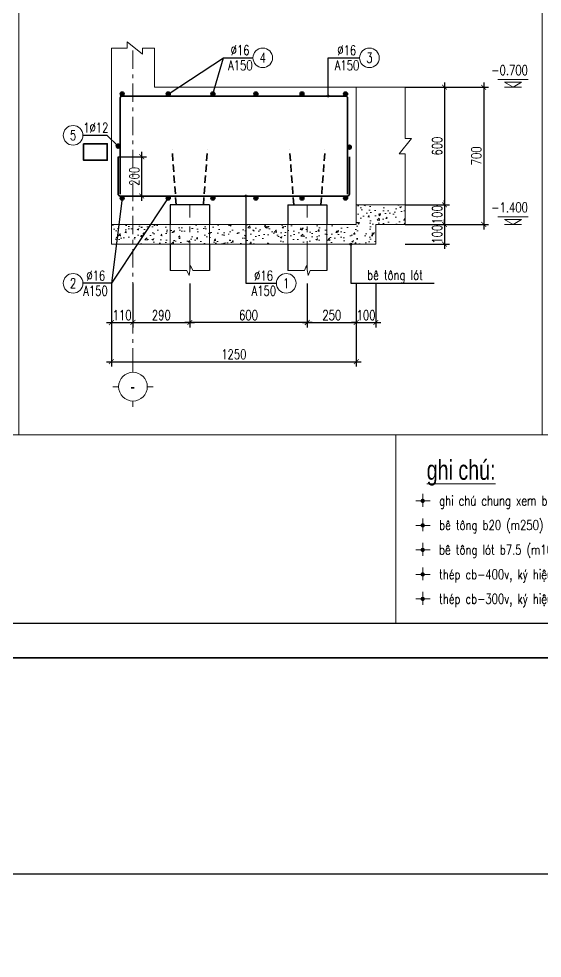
# Model space of a CAD drawing. Extents: x -2098986 to 943, y -1296280 to 73591.
# Drawn here: x -1659811 to -1649126, y -1092187 to -1073019 of the extents above; entities that cross this region are included whole.
import ezdxf
from ezdxf.enums import TextEntityAlignment as Align

# ---------------------------------------------------------------- set-up
doc = ezdxf.new("R2010")
doc.units = 0
doc.header["$LTSCALE"] = 150
doc.header["$PDMODE"] = 35
doc.linetypes.add('_Tim', pattern=[9, 5, -1.5, 1, -1.5])
doc.linetypes.add('HIDDEN', pattern=[0.375, 0.25, -0.125])
doc.layers.get('0').update_dxf_attribs({"lineweight": 18})
doc.layers.get('Defpoints').update_dxf_attribs({"lineweight": 18})
for name, color, linetype, lineweight in [('05.Text', 253, 'Continuous', 18), ('11.Khung bo', 32, 'Continuous', 50), ('12.Khung', 36, 'Continuous', 25), ('KCVN-THAY', 7, 'Continuous', 25), ('LS-DIM', 251, 'Continuous', 13), ('LS-HATCH', 147, 'Continuous', 9), ('LS-TEXT', 60, 'Continuous', 20), ('LS-THAY', 7, 'Continuous', 20), ('LS-THEP', 3, 'Continuous', 35), ('LS-TRUC', 108, '_Tim', 9)]:
    doc.layers.add(name, color=color, linetype=linetype, lineweight=lineweight)
doc.layers.add('DIM', color=1, linetype='Continuous')
doc.layers.add('LS-COC', color=11, linetype='Continuous')
doc.layers.add('Tpl_Bound', color=1, linetype='Continuous', plot=False)
doc.styles.add('chu ghi chu', font='vntimeh.shx', dxfattribs={"width": 0.7})
doc.styles.add('KCVN-LEADER', font='vnromadi.shx', dxfattribs={"width": 0.7, "height": 4})
doc.styles.add('romans.shx', font='romans.shx', dxfattribs={"width": 0.75, "bigfont": 'vns.shx'})
doc.styles.add('vnsimpli', font='vnsimli.shx', dxfattribs={"width": 0.75})
doc.dimstyles.new('D25', dxfattribs={"dimscale": 0, "dimtxt": 200, "dimasz": 100, "dimexe": 100, "dimexo": 0, "dimgap": 50, "dimtad": 1, "dimdec": 0, "dimlfac": 0.25, "dimdsep": 46, "dimtxsty": 'vnsimpli', "dimblk1": 'ARCHTICK', "dimblk2": 'ARCHTICK', "dimsah": 1, "dimcen": 0, "dimdle": 100, "dimclrd": 256, "dimclre": 256, "dimclrt": 60, "dimadec": 0, "dimazin": 0, "dimtfac": 0.004, "dimtdec": 0, "dimtix": 1, "dimtmove": 2, "dimatfit": 3, "dimldrblk": 'ARCHTICK', "dimfxl": 1, "dimtolj": 1, "dimarcsym": 0})
doc.dimstyles.new('LS.GHI CHU', dxfattribs={"dimtxt": 200, "dimasz": 120, "dimexe": 120, "dimexo": 120, "dimgap": 80, "dimtad": 1, "dimdec": 0, "dimzin": 0, "dimdsep": 46, "dimtxsty": 'romans.shx', "dimblk": 'ARCHTICK', "dimcen": 0.09, "dimdle": 120, "dimclrd": 256, "dimclre": 8, "dimclrt": 7, "dimadec": 0, "dimazin": 0, "dimtfac": 1, "dimtdec": 0, "dimtofl": 0, "dimtmove": 0, "dimatfit": 3, "dimldrblk": 'ARCHTICK', "dimfxl": 1, "dimtolj": 1, "dimtzin": 0, "dimarcsym": 0})

# ---------------------------------------------------------------- blocks, each defined once
blk = doc.blocks.new('*U4')
at = {"layer": 'KCVN-THAY', "color": 140}
blk.add_lwpolyline([(214871.76, 86966.68), (215381.8, 86966.68), (215381.8, 86579.68), (214871.76, 86579.68)], close=True, dxfattribs=at)
blk = doc.blocks.new('100')
at = {"layer": '11.Khung bo', "const_width": 26.7}
blk.add_lwpolyline([(1860913, -945240), (1860913, -916940), (1896063, -916940), (1896063, -945240)], close=True, dxfattribs=at)
blk.add_lwpolyline([(1860913, -945240), (1860913, -916940), (1896063, -916940), (1896063, -945240)], close=True, dxfattribs=at)
blk.add_lwpolyline([(1860913, -945240), (1860913, -916940), (1896063, -916940), (1896063, -945240)], close=True, dxfattribs=at)
at = {"layer": '12.Khung'}
blk.add_lwpolyline([(1901579, -945940), (1901579, -916240), (1859580, -916240), (1859580, -945940)], close=True, dxfattribs=at)
blk.add_lwpolyline([(1901579, -945940), (1901579, -916240), (1859580, -916240), (1859580, -945940)], close=True, dxfattribs=at)
blk.add_lwpolyline([(1901579, -945940), (1901579, -916240), (1859580, -916240), (1859580, -945940)], close=True, dxfattribs=at)
blk = doc.blocks.new('n')
at = {"layer": 'LS-TEXT', "linetype": 'Continuous'}
for p, q in [((-27, 0), (-175, 0)), ((-175, 0), (188, 0)), ((0, 0), (0, 178)), ((0, 178), (0, -151))]:
    blk.add_line(p, q, dxfattribs=at)
at = {"layer": 'LS-TEXT', "linetype": 'Continuous', "const_width": 54}
blk.add_lwpolyline([(-27, 0, 1), (27, 0, 1)], format="xyb", close=True, dxfattribs=at)
blk = doc.blocks.new('GHICHUCHUNG1')
at = {"layer": 'LS-THAY'}
blk.add_lwpolyline([(115819, 523844), (132587, 523844), (132587, 519994), (115819, 519994)], close=True, dxfattribs=at)
at = {"layer": 'LS-THAY', "xscale": 0.7999999998137355, "yscale": 0.7999999998137355, "zscale": 0.7999999998137355}
for p in [(116368, 522494), (124816, 522494), (116369, 521994), (124815, 521994), (116368, 521494), (124818, 521494), (116368, 520994), (124819, 520994), (116368, 520494)]:
    blk.add_blockref('n', p, dxfattribs=at)
at = {"layer": 'LS-TEXT', "color": 60, "style": 'KCVN-LEADER', "width": 0.75}
blk.add_text('%%Ughi chó:', height=400, dxfattribs=at).set_placement((116449, 522924))
at = {"layer": 'LS-TEXT', "style": 'vnsimpli', "width": 0.75}
for s, p in [('   ghi chó chung xem b¶n vÏ kc-00', (116368, 522400)), ('   thÐp cb-240t, ký hiÖu %%C<10 cã rS = 210 mpA', (124816, 522399)), ('   bª t«ng b20 (m250) cã rB = 11.5 mpA (115 kg/cm2)', (116368, 521900)), ('   thèng kª thÐp x©y dùng cho tæng cÊu kiÖn', (124815, 521899)), ('   bª t«ng lãt b7.5 (m100)', (116366, 521397)), ('   kÕt hîp c¸c b¶n vÏ liªn quan ®Ó thi c«ng', (124816, 521382)), ('   thÐp cb-400v, ký hiÖu 16<=` cã rS = 350 mpA', (116366, 520894)), ('   khi thi c«ng cã g× thay ®æi ph¶i b¸o ngay cho ®¬n', (124815, 520898)), ('   thÐp cb-300v, ký hiÖu 10<=`<16 cã rS = 260 mpA', (116366, 520394)), ('vÞ t\xad vÊn thiÕt kÕ ®Ó phèi hîp cïng gi¶i quyÕt', (125180, 520402))]:
    blk.add_text(s, height=200, dxfattribs=at).set_placement(p)
blk = doc.blocks.new('A$C6AA05690')
at = {"layer": 'LS-COC'}
for p, q in [((26, 403.1), (26, 303.1)), ((26, 403.1), (226, 403.1)), ((226, 403.1), (226, 303.1)), ((26, 203.1), (26, 68.2)), ((226, 203.1), (226, 68.2))]:
    blk.add_line(p, q, dxfattribs=at)
at = {"layer": 'LS-DIM', "ltscale": 0.05}
for p, q in [((26, 303.1), (26, 203.1)), ((226, 303.1), (226, 203.1))]:
    blk.add_line(p, q, dxfattribs=at)
at = {"layer": 'LS-DIM'}
blk.add_lwpolyline([(26, 68.2), (111, 68.2), (122.1, 93.2), (129.9, 43.2), (141, 68.2), (226, 68.2)], dxfattribs=at)
at = {"layer": 'LS-THEP', "linetype": 'HIDDEN'}
for p, q in [((56.7, 403.1), (35.8, 684)), ((195.4, 403.1), (216.3, 684))]:
    blk.add_line(p, q, dxfattribs=at)
at = {"layer": 'LS-TRUC', "ltscale": 0.2}
blk.add_line((126, 68.2), (126, 403.1), dxfattribs=at)
blk = doc.blocks.new('THEP DAM')
at = {"layer": 'LS-THEP'}
for p, q in [((-0.6, 0), (0.6, 0)), ((-0.42, 0.42), (0.42, -0.42)), ((-0.42, -0.42), (0.42, 0.42)), ((0, 0.6), (0, -0.6))]:
    blk.add_line(p, q, dxfattribs=at)
blk.add_circle((0, 0), 0.6, dxfattribs=at)
blk = doc.blocks.new('_ArchTick')
at = {"layer": 'DIM', "color": 0, "const_width": 0.15}
blk.add_lwpolyline([(-0.5, -0.5), (0.5, 0.5)], dxfattribs=at)
blk = doc.blocks.new('*D967')
at = {"layer": 'Defpoints', "color": 0, "transparency": 16777216}
for p in [(-1657782, -1075835), (-1657301, -1075835), (-1657578, -1076635)]:
    blk.add_point(p, dxfattribs=at)
at = {"layer": 'LS-DIM', "lineweight": -2, "transparency": 16777216}
for p, q in [((-1657782, -1075835), (-1657201, -1075835)), ((-1657301, -1076735), (-1657301, -1075735)), ((-1657578, -1076635), (-1657201, -1076635))]:
    blk.add_line(p, q, dxfattribs=at)
at = {"layer": 'LS-DIM', "lineweight": -2, "transparency": 16777216, "xscale": 100, "yscale": 100, "zscale": 100}
for p, rotation in [((-1657301, -1075835), 90), ((-1657301, -1076635), 270)]:
    blk.add_blockref('_ArchTick', p, dxfattribs=dict(at, rotation=rotation))
at = {"layer": 'LS-DIM', "color": 60, "transparency": 16777216, "insert": (-1657451, -1076235), "char_height": 200, "attachment_point": 5, "rotation": 90, "style": 'vnsimpli'}
blk.add_mtext('\\A1;200', dxfattribs=at)
blk = doc.blocks.new('cotthep')
at = {"layer": 'LS-THAY'}
blk.add_circle((-250, 0), 250, dxfattribs=at)
at = {"layer": 'LS-TEXT', "style": 'vnsimpli', "width": 0.75}
for tag, p in [('24`25', (446, 69)), ('10', (-250, -123)), ('A200', (440, -316))]:
    blk.add_attdef(tag, text='', height=250, dxfattribs=at).set_placement(p, align=Align.CENTER)
blk = doc.blocks.new('*D968')
at = {"layer": 'Defpoints', "color": 0, "transparency": 16777216}
for p in [(-1657481, -1078418), (-1656321, -1078418), (-1656321, -1079216)]:
    blk.add_point(p, dxfattribs=at)
at = {"layer": 'LS-DIM', "lineweight": -2, "transparency": 16777216}
for p, q in [((-1657481, -1078418), (-1657481, -1079316)), ((-1656321, -1078418), (-1656321, -1079316)), ((-1657581, -1079216), (-1656221, -1079216))]:
    blk.add_line(p, q, dxfattribs=at)
at = {"layer": 'LS-DIM', "lineweight": -2, "transparency": 16777216, "xscale": 100, "yscale": 100, "zscale": 100, "rotation": 180}
blk.add_blockref('_ArchTick', (-1657481, -1079216), dxfattribs=at)
at = {"layer": 'LS-DIM', "lineweight": -2, "transparency": 16777216, "xscale": 100, "yscale": 100, "zscale": 100}
blk.add_blockref('_ArchTick', (-1656321, -1079216), dxfattribs=at)
at = {"layer": 'LS-DIM', "color": 60, "transparency": 16777216, "insert": (-1656901, -1079066), "char_height": 200, "attachment_point": 5, "style": 'vnsimpli'}
blk.add_mtext('\\A1;290', dxfattribs=at)
blk = doc.blocks.new('*D969')
at = {"layer": 'Defpoints', "color": 0, "transparency": 16777216}
for p in [(-1657921, -1078418), (-1652921, -1078418), (-1652921, -1080016)]:
    blk.add_point(p, dxfattribs=at)
at = {"layer": 'LS-DIM', "lineweight": -2, "transparency": 16777216}
for p, q in [((-1657921, -1078418), (-1657921, -1080116)), ((-1652921, -1078418), (-1652921, -1080116)), ((-1658021, -1080016), (-1652821, -1080016))]:
    blk.add_line(p, q, dxfattribs=at)
at = {"layer": 'LS-DIM', "lineweight": -2, "transparency": 16777216, "xscale": 100, "yscale": 100, "zscale": 100, "rotation": 180}
blk.add_blockref('_ArchTick', (-1657921, -1080016), dxfattribs=at)
at = {"layer": 'LS-DIM', "lineweight": -2, "transparency": 16777216, "xscale": 100, "yscale": 100, "zscale": 100}
blk.add_blockref('_ArchTick', (-1652921, -1080016), dxfattribs=at)
at = {"layer": 'LS-DIM', "color": 60, "transparency": 16777216, "insert": (-1655421, -1079866), "char_height": 200, "attachment_point": 5, "style": 'vnsimpli'}
blk.add_mtext('\\A1;1250', dxfattribs=at)
blk = doc.blocks.new('*D970')
at = {"layer": 'Defpoints', "color": 0, "transparency": 16777216}
for p in [(-1653921, -1078418), (-1652921, -1078418), (-1652921, -1079216)]:
    blk.add_point(p, dxfattribs=at)
at = {"layer": 'LS-DIM', "lineweight": -2, "transparency": 16777216}
for p, q in [((-1653921, -1078418), (-1653921, -1079316)), ((-1652921, -1078418), (-1652921, -1079316)), ((-1654021, -1079216), (-1652821, -1079216))]:
    blk.add_line(p, q, dxfattribs=at)
at = {"layer": 'LS-DIM', "lineweight": -2, "transparency": 16777216, "xscale": 100, "yscale": 100, "zscale": 100, "rotation": 180}
blk.add_blockref('_ArchTick', (-1653921, -1079216), dxfattribs=at)
at = {"layer": 'LS-DIM', "lineweight": -2, "transparency": 16777216, "xscale": 100, "yscale": 100, "zscale": 100}
blk.add_blockref('_ArchTick', (-1652921, -1079216), dxfattribs=at)
at = {"layer": 'LS-DIM', "color": 60, "transparency": 16777216, "insert": (-1653421, -1079066), "char_height": 200, "attachment_point": 5, "style": 'vnsimpli'}
blk.add_mtext('\\A1;250', dxfattribs=at)
blk = doc.blocks.new('*D971')
at = {"layer": 'Defpoints', "color": 0, "transparency": 16777216}
for p in [(-1656321, -1078418), (-1653921, -1078418), (-1656321, -1079216)]:
    blk.add_point(p, dxfattribs=at)
at = {"layer": 'LS-DIM', "lineweight": -2, "transparency": 16777216}
for p, q in [((-1656321, -1078418), (-1656321, -1079316)), ((-1653921, -1078418), (-1653921, -1079316)), ((-1653821, -1079216), (-1656421, -1079216))]:
    blk.add_line(p, q, dxfattribs=at)
at = {"layer": 'LS-DIM', "lineweight": -2, "transparency": 16777216, "xscale": 100, "yscale": 100, "zscale": 100, "rotation": 180}
blk.add_blockref('_ArchTick', (-1656321, -1079216), dxfattribs=at)
at = {"layer": 'LS-DIM', "lineweight": -2, "transparency": 16777216, "xscale": 100, "yscale": 100, "zscale": 100}
blk.add_blockref('_ArchTick', (-1653921, -1079216), dxfattribs=at)
at = {"layer": 'LS-DIM', "color": 60, "transparency": 16777216, "insert": (-1655121, -1079066), "char_height": 200, "attachment_point": 5, "style": 'vnsimpli'}
blk.add_mtext('\\A1;600', dxfattribs=at)
blk = doc.blocks.new('*D972')
at = {"layer": 'Defpoints', "color": 0, "transparency": 16777216}
for p in [(-1652921, -1078418), (-1652521, -1078418), (-1652521, -1079216)]:
    blk.add_point(p, dxfattribs=at)
at = {"layer": 'LS-DIM', "lineweight": -2, "transparency": 16777216}
for p, q in [((-1652921, -1078418), (-1652921, -1079316)), ((-1652521, -1078418), (-1652521, -1079316)), ((-1652921, -1079216), (-1653021, -1079216)), ((-1652921, -1079216), (-1652521, -1079216)), ((-1652521, -1079216), (-1652421, -1079216))]:
    blk.add_line(p, q, dxfattribs=at)
at = {"layer": 'LS-DIM', "lineweight": -2, "transparency": 16777216, "xscale": 100, "yscale": 100, "zscale": 100}
blk.add_blockref('_ArchTick', (-1652921, -1079216), dxfattribs=at)
at = {"layer": 'LS-DIM', "lineweight": -2, "transparency": 16777216, "xscale": 100, "yscale": 100, "zscale": 100, "rotation": 180}
blk.add_blockref('_ArchTick', (-1652521, -1079216), dxfattribs=at)
at = {"layer": 'LS-DIM', "color": 60, "transparency": 16777216, "insert": (-1652721, -1079066), "char_height": 200, "attachment_point": 5, "style": 'vnsimpli'}
blk.add_mtext('\\A1;100', dxfattribs=at)
blk = doc.blocks.new('*D973')
at = {"layer": 'Defpoints', "color": 0, "transparency": 16777216}
for p in [(-1657921, -1078418), (-1657481, -1078418), (-1657481, -1079216)]:
    blk.add_point(p, dxfattribs=at)
at = {"layer": 'LS-DIM', "lineweight": -2, "transparency": 16777216}
for p, q in [((-1657921, -1078418), (-1657921, -1079316)), ((-1657481, -1078418), (-1657481, -1079316)), ((-1658021, -1079216), (-1657381, -1079216))]:
    blk.add_line(p, q, dxfattribs=at)
at = {"layer": 'LS-DIM', "lineweight": -2, "transparency": 16777216, "xscale": 100, "yscale": 100, "zscale": 100, "rotation": 180}
blk.add_blockref('_ArchTick', (-1657921, -1079216), dxfattribs=at)
at = {"layer": 'LS-DIM', "lineweight": -2, "transparency": 16777216, "xscale": 100, "yscale": 100, "zscale": 100}
blk.add_blockref('_ArchTick', (-1657481, -1079216), dxfattribs=at)
at = {"layer": 'LS-DIM', "color": 60, "transparency": 16777216, "insert": (-1657701, -1079066), "char_height": 200, "attachment_point": 5, "style": 'vnsimpli'}
blk.add_mtext('\\A1;110', dxfattribs=at)
blk = doc.blocks.new('*D974')
at = {"layer": 'Defpoints', "color": 0, "transparency": 16777216}
for p in [(-1651921, -1074416), (-1651921, -1076817), (-1651121, -1076817)]:
    blk.add_point(p, dxfattribs=at)
at = {"layer": 'LS-DIM', "lineweight": -2, "transparency": 16777216}
for p, q in [((-1651121, -1074316), (-1651121, -1076917)), ((-1651921, -1074416), (-1651021, -1074416)), ((-1651921, -1076817), (-1651021, -1076817))]:
    blk.add_line(p, q, dxfattribs=at)
at = {"layer": 'LS-DIM', "lineweight": -2, "transparency": 16777216, "xscale": 100, "yscale": 100, "zscale": 100}
for p, rotation in [((-1651121, -1074416), 90), ((-1651121, -1076817), 270)]:
    blk.add_blockref('_ArchTick', p, dxfattribs=dict(at, rotation=rotation))
at = {"layer": 'LS-DIM', "color": 60, "transparency": 16777216, "insert": (-1651271, -1075617), "char_height": 200, "attachment_point": 5, "rotation": 90, "style": 'vnsimpli'}
blk.add_mtext('\\A1;600', dxfattribs=at)
blk = doc.blocks.new('*D975')
at = {"layer": 'Defpoints', "color": 0, "transparency": 16777216}
for p in [(-1651921, -1076817), (-1651921, -1077216), (-1651121, -1077216)]:
    blk.add_point(p, dxfattribs=at)
at = {"layer": 'LS-DIM', "lineweight": -2, "transparency": 16777216}
for p, q in [((-1651921, -1076817), (-1651021, -1076817)), ((-1651121, -1076817), (-1651121, -1076717)), ((-1651121, -1076817), (-1651121, -1077216)), ((-1651921, -1077216), (-1651021, -1077216)), ((-1651121, -1077216), (-1651121, -1077316))]:
    blk.add_line(p, q, dxfattribs=at)
at = {"layer": 'LS-DIM', "lineweight": -2, "transparency": 16777216, "xscale": 100, "yscale": 100, "zscale": 100}
for p, rotation in [((-1651121, -1076817), 270), ((-1651121, -1077216), 90)]:
    blk.add_blockref('_ArchTick', p, dxfattribs=dict(at, rotation=rotation))
at = {"layer": 'LS-DIM', "color": 60, "transparency": 16777216, "insert": (-1651271, -1077017), "char_height": 200, "attachment_point": 5, "rotation": 90, "style": 'vnsimpli'}
blk.add_mtext('\\A1;100', dxfattribs=at)
blk = doc.blocks.new('*D976')
at = {"layer": 'Defpoints', "color": 0, "transparency": 16777216}
for p in [(-1651921, -1077216), (-1651921, -1077616), (-1651121, -1077616)]:
    blk.add_point(p, dxfattribs=at)
at = {"layer": 'LS-DIM', "lineweight": -2, "transparency": 16777216}
for p, q in [((-1651921, -1077216), (-1651021, -1077216)), ((-1651121, -1077216), (-1651121, -1077116)), ((-1651121, -1077216), (-1651121, -1077616)), ((-1651921, -1077616), (-1651021, -1077616)), ((-1651121, -1077616), (-1651121, -1077716))]:
    blk.add_line(p, q, dxfattribs=at)
at = {"layer": 'LS-DIM', "lineweight": -2, "transparency": 16777216, "xscale": 100, "yscale": 100, "zscale": 100}
for p, rotation in [((-1651121, -1077216), 270), ((-1651121, -1077616), 90)]:
    blk.add_blockref('_ArchTick', p, dxfattribs=dict(at, rotation=rotation))
at = {"layer": 'LS-DIM', "color": 60, "transparency": 16777216, "insert": (-1651271, -1077416), "char_height": 200, "attachment_point": 5, "rotation": 90, "style": 'vnsimpli'}
blk.add_mtext('\\A1;100', dxfattribs=at)
blk = doc.blocks.new('*D977')
at = {"layer": 'Defpoints', "color": 0, "transparency": 16777216}
for p in [(-1651921, -1074416), (-1651921, -1077216), (-1650321, -1077216)]:
    blk.add_point(p, dxfattribs=at)
at = {"layer": 'LS-DIM', "lineweight": -2, "transparency": 16777216}
for p, q in [((-1650321, -1074316), (-1650321, -1077316)), ((-1651921, -1074416), (-1650221, -1074416)), ((-1651921, -1077216), (-1650221, -1077216))]:
    blk.add_line(p, q, dxfattribs=at)
at = {"layer": 'LS-DIM', "lineweight": -2, "transparency": 16777216, "xscale": 100, "yscale": 100, "zscale": 100}
for p, rotation in [((-1650321, -1074416), 90), ((-1650321, -1077216), 270)]:
    blk.add_blockref('_ArchTick', p, dxfattribs=dict(at, rotation=rotation))
at = {"layer": 'LS-DIM', "color": 60, "transparency": 16777216, "insert": (-1650471, -1075816), "char_height": 200, "attachment_point": 5, "rotation": 90, "style": 'vnsimpli'}
blk.add_mtext('\\A1;700', dxfattribs=at)
blk = doc.blocks.new('nhieu cot')
at = {"layer": 'LS-DIM', "linetype": 'Continuous'}
for p, q in [((605, 194), (-173, 194)), ((432, 130), (0, 130)), ((0, 130), (216, 0)), ((432, 0), (0, 0)), ((216, 0), (432, 130))]:
    blk.add_line(p, q, dxfattribs=at)
blk.add_solid([(216, 0), (216, 130), (0, 130), (216, 0)], dxfattribs=at)
at = {"color": 31, "linetype": 'Continuous', "style": 'chu ghi chu', "width": 0.7}
for tag, p in [('COT3', (-73, 1058)), ('COT2', (-73, 684)), ('COT1', (-73, 309))]:
    blk.add_attdef(tag, p, '', height=250, dxfattribs=at)
blk = doc.blocks.new('A$C0F04115F')
at = {"layer": 'LS-THAY'}
for p, q in [((-380, 380), (-380, 530)), ((-760, 0), (-910, 0)), ((0, 0), (150, 0)), ((-380, -380), (-380, -530))]:
    blk.add_line(p, q, dxfattribs=at)
blk.add_circle((-380, 0), 380, dxfattribs=at)

msp = doc.modelspace()

# ---------------------------------------------------------------- hatches: boundary and pattern name
at = {"layer": 'LS-HATCH'}
h = msp.add_hatch(dxfattribs=at)
h.set_pattern_fill('AR-CONC', color=256, scale=2, style=0)
h.set_pattern_definition([(50, (-1409250.26, -266766.8), (364.36934, -31.87817), [38.1, -419.1]), (355, (-1409250.26, -266766.8), (-70.48565, 382.11329), [30.48, -335.28]), (100.451, (-1409219.9, -266769.46), (293.885, 350.23338), [32.38, -356.18]), (46.1842, (-1409250.26, -266665.2), (542.15808, -84.08466), [57.15, -628.65]), (96.6356, (-1409205.1, -266672.2), (474.80847, 494.8511), [48.57, -534.27]), (351.184, (-1409250.26, -266665.2), (474.8092, 494.85024), [45.72, -502.92]), (21, (-1409199.46, -266690.6), (303.22976, -204.53104), [38.1, -419.1]), (326, (-1409199.46, -266690.6), (123.60406, 368.37593), [30.48, -335.28]), (71.4514, (-1409174.2, -266707.65), (426.83298, 163.84572), [32.38, -356.18]), (37.5, (-1409250.26, -266766.8), (6.177207, 169.110078), [0, -331.216, 0, -340.36, 0, -336.55]), (7.5, (-1409250.26, -266766.8), (133.639325, 200.36115), [0, -194.056, 0, -323.596, 0, -128.27]), (327.5, (-1409363.54, -266766.8), (271.18119, -11.457488), [0, -127, 0, -396.24, 0, -525.78]), (317.5, (-1409414.34, -266766.8), (296.25836, 50.85298), [0, -165.1, 0, -263.144, 0, -373.38])])
h.paths.add_polyline_path([(-1652521.1, -1077216.5), (-1651921, -1077216.5), (-1651921.1, -1076815.6), (-1652921.1, -1076815.6), (-1652921.1, -1077216.5), (-1657321, -1077216.5), (-1657321, -1077216.5), (-1657921, -1077216.5), (-1657921, -1077216.5), (-1657921, -1077216.5), (-1657921, -1077616.5), (-1652521.1, -1077616.5)])

# ---------------------------------------------------------------- linework, layer by layer
at = {"layer": 'LS-DIM'}
for points in [[(-1657921, -1073617.1), (-1657600.3, -1073617.1), (-1657600.3, -1073491.1), (-1657285, -1073743.4), (-1657285, -1073617.1), (-1657041, -1073617.1)], [(-1651921, -1074416.5), (-1651921.2, -1075459.5), (-1651795, -1075459.5), (-1652047.3, -1075774.8), (-1651921.2, -1075774.8), (-1651921, -1077217.6)]]:
    msp.add_lwpolyline(points, dxfattribs=at)
msp.add_lwpolyline([(-1652521.1, -1077216.5), (-1651921, -1077216.5), (-1651921.1, -1076815.6), (-1652921.1, -1076815.6), (-1652921.1, -1077216.5), (-1657321, -1077216.5), (-1657321, -1077216.5), (-1657921, -1077216.5), (-1657921, -1077216.5), (-1657921, -1077216.5), (-1657921, -1077616.5), (-1652521.1, -1077616.5)], close=True, dxfattribs=at)
at = {"layer": 'LS-THAY'}
for p, q in [((-1657921, -1073617.1), (-1657921, -1074416.5)), ((-1657041, -1073617.1), (-1657041, -1074416.5)), ((-1657921, -1074416.5), (-1657921, -1077216.5)), ((-1651921, -1074416.5), (-1657041, -1074416.5)), ((-1652921.1, -1077216.5), (-1652921.1, -1074416.3)), ((-1635346.5, -1081505.5), (-1670496.5, -1081505.5))]:
    msp.add_line(p, q, dxfattribs=at)
at = {"layer": 'LS-THAY', "color": 140}
for points in [[(-1855203.6, -1051773.5), (-1290965.2, -1051773), (-1290965, -1090473.8), (-1855203.4, -1090474.3)], [(-1855203.6, -1090474.3), (-1290965.2, -1090473.8), (-1290965, -1141478.4), (-1855203.4, -1141478.9)]]:
    msp.add_lwpolyline(points, close=True, dxfattribs=at)
at = {"layer": 'LS-THAY'}
msp.add_lwpolyline([(-1659811.2, -1057055.5), (-1649125.9, -1057055.5), (-1649125.9, -1081505.5), (-1659811.2, -1081505.5)], close=True, dxfattribs=at)
msp.add_lwpolyline([(-1651921.1, -1076815.6), (-1652921.1, -1076815.6), (-1652921.1, -1077216.5), (-1657921, -1077216.5), (-1657921, -1077616.5), (-1652521.1, -1077616.5), (-1652521.1, -1077216.5), (-1651921, -1077216.5)], dxfattribs=at)
at = {"layer": 'LS-THEP'}
for points in [[(-1657741, -1076595.4), (-1657741, -1074634.9, -0.4142136), (-1657701, -1074594.9), (-1653140, -1074594.9, -0.4142136), (-1653100, -1074634.9), (-1653100, -1076595.4)], [(-1657782.1, -1075835.4), (-1657782.1, -1076595.4, 0.4142136), (-1657742.1, -1076635.4), (-1653101.9, -1076635.4, 0.4142136), (-1653061.9, -1076595.4), (-1653061.9, -1075835.4)]]:
    msp.add_lwpolyline(points, format="xyb", dxfattribs=at)
msp.add_lwpolyline([(-1658488.7, -1075569.5), (-1658005.6, -1075569.5), (-1658005.6, -1075905.1), (-1658488.7, -1075905.1)], close=True, dxfattribs=at)
at = {"layer": 'LS-TRUC', "ltscale": 0.5}
msp.add_line((-1657481, -1080116.5), (-1657481, -1073586.6), dxfattribs=at)
at = {"layer": 'Tpl_Bound', "color": 1}
msp.add_lwpolyline([(-1671829.9, -1086055.5), (-1671829.9, -1056355.5), (-1629829.9, -1056355.5), (-1629829.9, -1086055.5)], close=True, dxfattribs=at)

# ---------------------------------------------------------------- block references
at = {"layer": '05.Text', "xscale": 1.000009185772931, "yscale": 1.000009185772931, "zscale": 1.000009185772931}
msp.add_blockref('100', (-3531426.6, -140107), dxfattribs=at)
at = {"layer": 'Defpoints', "xscale": 100, "yscale": 100, "zscale": 100}
msp.add_blockref('*U4', (-23163340.6, -9748442.8), dxfattribs=at)
at = {"layer": 'LS-DIM'}
ref = msp.add_blockref('nhieu cot', (-1649893.8, -1074416.5), dxfattribs=dict(at, xscale=0.7999999998137355, yscale=0.7999999998137355, zscale=0.7999999998137355))
ref.add_attrib('COT1', '-0.700', dxfattribs={"layer": 'LS-TEXT', "linetype": 'Continuous', "height": 200, "style": 'vnsimpli', "width": 0.75}).set_placement((-1649790.6, -1074168.9), align=Align.CENTER)
at = {"layer": 'LS-DIM', "yscale": 4, "zscale": 4}
for p, xscale in [((-1655816.6, -1078428.2), -4), ((-1654425.4, -1078428.2), 4)]:
    msp.add_blockref('A$C6AA05690', p, dxfattribs=dict(at, xscale=xscale))
at = {"layer": 'LS-DIM'}
ref = msp.add_blockref('nhieu cot', (-1649893.8, -1077215.7), dxfattribs=dict(at, xscale=0.7999999998137355, yscale=0.7999999998137355, zscale=0.7999999998137355))
ref.add_attrib('COT1', '-1.400', dxfattribs={"layer": 'LS-TEXT', "linetype": 'Continuous', "height": 200, "style": 'vnsimpli', "width": 0.75}).set_placement((-1649790.6, -1076968.2), align=Align.CENTER)
at = {"layer": 'LS-THAY'}
ref = msp.add_blockref('cotthep', (-1655030.4, -1073815.9), dxfattribs=dict(at, xscale=-0.7999999998137355, yscale=0.7999999998137355, zscale=0.7999999998137355))
ref.add_attrib('10', '4', dxfattribs={"layer": 'LS-TEXT', "height": 200, "style": 'vnsimpli', "width": 0.75}).set_placement((-1654830.4, -1073914.5), align=Align.CENTER)
ref.add_attrib('24`25', '`16', dxfattribs={"layer": 'LS-TEXT', "height": 200, "style": 'vnsimpli', "width": 0.75}).set_placement((-1655293.9, -1073760.5), align=Align.CENTER)
ref.add_attrib('A200', 'A150', dxfattribs={"layer": 'LS-TEXT', "height": 200, "style": 'vnsimpli', "width": 0.75}).set_placement((-1655287.8, -1074068.4), align=Align.CENTER)
ref = msp.add_blockref('cotthep', (-1652852.8, -1073816.5), dxfattribs=dict(at, xscale=-0.7999999998137355, yscale=0.7999999998137355, zscale=0.8))
ref.add_attrib('10', '3', dxfattribs={"layer": 'LS-TEXT', "height": 200, "style": 'vnsimpli', "width": 0.75}).set_placement((-1652652.8, -1073915.1), align=Align.CENTER)
ref.add_attrib('24`25', '`16', dxfattribs={"layer": 'LS-TEXT', "height": 200, "style": 'vnsimpli', "width": 0.75}).set_placement((-1653116.3, -1073761.1), align=Align.CENTER)
ref.add_attrib('A200', 'A150', dxfattribs={"layer": 'LS-TEXT', "height": 200, "style": 'vnsimpli', "width": 0.75}).set_placement((-1653110.1, -1074069), align=Align.CENTER)
ref = msp.add_blockref('cotthep', (-1658502.4, -1075397.7), dxfattribs=dict(at, xscale=0.7999999998137355, yscale=0.7999999998137355, zscale=0.7999999998137355))
ref.add_attrib('10', '5', dxfattribs={"layer": 'LS-TEXT', "height": 200, "style": 'vnsimpli', "width": 0.75}).set_placement((-1658702.4, -1075496.3), align=Align.CENTER)
ref.add_attrib('24`25', '1`12', dxfattribs={"layer": 'LS-TEXT', "height": 200, "style": 'vnsimpli', "width": 0.75}).set_placement((-1658238.9, -1075342.3), align=Align.CENTER)
ref = msp.add_blockref('cotthep', (-1658502.4, -1078416.5), dxfattribs=dict(at, xscale=0.7999999998137355, yscale=0.7999999998137355, zscale=0.7999999998137355))
ref.add_attrib('10', '2', dxfattribs={"layer": 'LS-TEXT', "height": 200, "style": 'vnsimpli', "width": 0.75}).set_placement((-1658702.4, -1078515.1), align=Align.CENTER)
ref.add_attrib('24`25', '`16', dxfattribs={"layer": 'LS-TEXT', "height": 200, "style": 'vnsimpli', "width": 0.75}).set_placement((-1658238.9, -1078361.1), align=Align.CENTER)
ref.add_attrib('A200', 'A150', dxfattribs={"layer": 'LS-TEXT', "height": 200, "style": 'vnsimpli', "width": 0.75}).set_placement((-1658245, -1078669), align=Align.CENTER)
ref = msp.add_blockref('cotthep', (-1654551.5, -1078416.5), dxfattribs=dict(at, xscale=-0.7999999998137355, yscale=0.7999999998137355, zscale=0.8))
ref.add_attrib('10', '1', dxfattribs={"layer": 'LS-TEXT', "height": 200, "style": 'vnsimpli', "width": 0.75}).set_placement((-1654351.5, -1078515.1), align=Align.CENTER)
ref.add_attrib('24`25', '`16', dxfattribs={"layer": 'LS-TEXT', "height": 200, "style": 'vnsimpli', "width": 0.75}).set_placement((-1654815, -1078361.1), align=Align.CENTER)
ref.add_attrib('A200', 'A150', dxfattribs={"layer": 'LS-TEXT', "height": 200, "style": 'vnsimpli', "width": 0.75}).set_placement((-1654808.8, -1078669), align=Align.CENTER)
at = {"layer": 'LS-THAY', "xscale": 0.7730448000365868, "yscale": 0.7730448000365868, "zscale": 0.7730448000365868}
msp.add_blockref('A$C0F04115F', (-1657187.1, -1080526.3), dxfattribs=at)
at = {"layer": 'LS-THAY'}
msp.add_blockref('GHICHUCHUNG1', (-1767933.6, -1605349.7), dxfattribs=at)
at = {"layer": 'LS-THEP', "xscale": 66.66666666674428, "yscale": 66.66666666674428, "zscale": 66.66666666674428, "rotation": 180}
for p in [(-1657701, -1074554.9), (-1656760.7, -1074554.9), (-1655849.1, -1074554.9), (-1654971, -1074554.9), (-1654030.2, -1074554.9), (-1653140, -1074554.9)]:
    msp.add_blockref('THEP DAM', p, dxfattribs=at)
at = {"layer": 'LS-THEP'}
for p, xscale, yscale, zscale in [((-1657781, -1075616.2), -66.66666666674428, 66.66666666674428, 66.66666666669762), ((-1653061.8, -1075638), -63.63636363809928, 63.63636363809928, 63.63636363805123), ((-1657701, -1076675.4), -66.66666666674428, 66.66666666674428, 66.66666666669762), ((-1656760.7, -1076675.4), -66.66666666674428, 66.66666666674428, 66.66666666669762), ((-1655849.1, -1076675.4), -66.66666666674428, 66.66666666674428, 66.66666666669762), ((-1654971, -1076675.4), -66.66666666674428, 66.66666666674428, 66.66666666669762), ((-1654030.2, -1076675.4), -66.66666666674428, 66.66666666674428, 66.66666666669762), ((-1653140, -1076675.4), -66.66666666674428, 66.66666666674428, 66.66666666669762)]:
    msp.add_blockref('THEP DAM', p, dxfattribs=dict(at, xscale=xscale, yscale=yscale, zscale=zscale))

# ---------------------------------------------------------------- texts
at = {"layer": 'LS-TEXT', "style": 'vnsimpli', "width": 0.75}
msp.add_text('bª t«ng lãt', height=200, dxfattribs=at).set_placement((-1652131, -1078345.4), align=Align.CENTER)
at = {"layer": 'LS-TEXT', "style": 'KCVN-LEADER', "width": 0.7}
msp.add_text('-', height=300, dxfattribs=at).set_placement((-1657488.3, -1080517.2), align=Align.MIDDLE_CENTER)

# ---------------------------------------------------------------- dimensions: what is measured, and where the dimension line sits
at = {"layer": 'LS-DIM'}
for base, p1, p2, angle, picture, middle in [((-1651121, -1076817.2), (-1651921, -1074416.5), (-1651921, -1076817.2), 90, '*D974', (-1651271, -1075616.9)), ((-1650321, -1077216.5), (-1651921, -1074416.5), (-1651921, -1077216.5), 90, '*D977', (-1650471, -1075816.5)), ((-1657301.4, -1075835.4), (-1657577.9, -1076635.4), (-1657782.1, -1075835.4), 90, '*D967', (-1657451.4, -1076235.4)), ((-1651121, -1077216.5), (-1651921, -1076817.2), (-1651921, -1077216.5), 90, '*D975', (-1651271, -1077016.9)), ((-1651121, -1077616.5), (-1651921, -1077216.5), (-1651921, -1077616.5), 90, '*D976', (-1651271, -1077416.5)), ((-1657481, -1079216.5), (-1657920.7, -1078418.5), (-1657481, -1078418.5), 180, '*D973', (-1657700.8, -1079066.5))]:
    dim = msp.add_linear_dim(base=base, p1=p1, p2=p2, angle=angle, dimstyle='D25', override={"dimscale": 1}, dxfattribs=at)
    dim.commit()
    dim.dimension.update_dxf_attribs({"geometry": picture, "text_midpoint": middle})
for base, p1, p2, override, picture, middle in [((-1652921.3, -1080016.5), (-1657921, -1078418.5), (-1652921.3, -1078418.5), {"dimscale": 1, "dimtxsty": 'vnsimpli'}, '*D969', (-1655421.1, -1079866.5)), ((-1656320.7, -1079216.5), (-1657481, -1078418.5), (-1656320.7, -1078418.5), {"dimscale": 1}, '*D968', (-1656900.8, -1079066.5)), ((-1656320.7, -1079216.5), (-1653921.3, -1078418.5), (-1656320.7, -1078418.5), {"dimscale": 1}, '*D971', (-1655121, -1079066.5)), ((-1652921.3, -1079216.5), (-1653921.3, -1078418.5), (-1652921.3, -1078418.5), {"dimscale": 1}, '*D970', (-1653421.3, -1079066.5)), ((-1652521.1, -1079216.5), (-1652921.3, -1078418.5), (-1652521.1, -1078418.5), {"dimscale": 1}, '*D972', (-1652721.2, -1079066.5))]:
    dim = msp.add_linear_dim(base=base, p1=p1, p2=p2, dimstyle='D25', override=override, dxfattribs=at)
    dim.commit()
    dim.dimension.update_dxf_attribs({"geometry": picture, "text_midpoint": middle})

# ---------------------------------------------------------------- leaders
for points in [[(-1656761.3, -1074554.3), (-1655630.3, -1073815.9), (-1655030.4, -1073815.9)], [(-1655849.1, -1074554.9), (-1655630.3, -1073815.9), (-1655030.4, -1073815.9)], [(-1653495.6, -1074594.9), (-1653495.6, -1073816.5), (-1652852.8, -1073816.5)], [(-1657781, -1075616.2), (-1658006.9, -1075397.7), (-1658502.4, -1075397.7)], [(-1655178.4, -1076635.4), (-1655178.4, -1078416.5), (-1654551.5, -1078416.5)], [(-1656760.7, -1076675.4), (-1657920.7, -1078416.5), (-1658502.4, -1078416.5)], [(-1657702.3, -1076677), (-1657920.7, -1078416.5), (-1658502.4, -1078416.5)], [(-1653031.1, -1077615.7), (-1653031.1, -1078416.5), (-1651333.2, -1078416.5)]]:
    msp.add_leader(points, dimstyle='LS.GHI CHU', override={"dimscale": 50, "dimasz": 0.8, "dimtad": 0, "dimtxsty": 'vnsimpli', "dimldrblk": 'Origin'}, dxfattribs=at)

doc.saveas('drawing.dxf')
